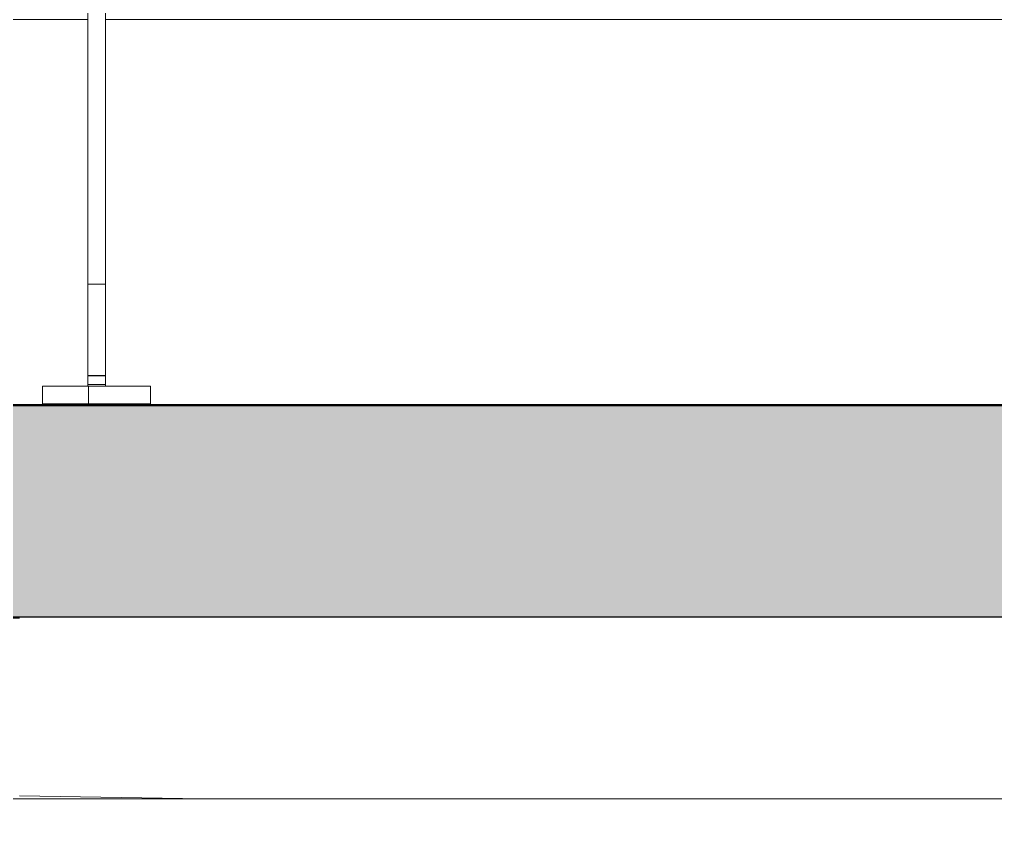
# Model space of a CAD drawing. Header units: millimetres. Extents: x -46169 to 237885, y -84465 to 18123.
# Drawn here: x 165884 to 166435, y -81191 to -80735 of the extents above; entities that cross this region are included whole.
import ezdxf

# ---------------------------------------------------------------- set-up
doc = ezdxf.new("R2010")
doc.units = ezdxf.units.MM
doc.header["$MEASUREMENT"] = 0
doc.linetypes.add('Wipeout_Contour', pattern=[1000, 0, -1000])
for name, color, linetype in [('New_A-20-M_Floor_Slab', 7, 'Continuous'), ('New_A-25-M_Wall_Int', 7, 'Continuous'), ('New_A-35-M_FFE_Fixed', 7, 'Continuous')]:
    doc.layers.add(name, color=color, linetype=linetype)
doc.layers.add('New_A-20-M_Floor_Slab_Pen_No__29', color=7, linetype='Continuous', lineweight=50, true_color=0x2a2a2a)
doc.layers.add('New_A-20-M_Floor_Slab_Pen_No__81', color=7, linetype='Continuous', lineweight=20, true_color=0x6a6a6a)
for name, color, linetype, lineweight in [('New_A-20-M_Floor_Slab_Pen_No__87', 8, 'Continuous', 20), ('New_A-25-M_Wall_Int_Pen_No__87', 8, 'Continuous', 20), ('New_A-35-M_FFE_Fixed_Pen_No__1', 7, 'Continuous', 13), ('New_A-35-M_FFE_Fixed_Pen_No__93', 8, 'Continuous', 13)]:
    doc.layers.add(name, color=color, linetype=linetype, lineweight=lineweight)

# ---------------------------------------------------------------- blocks, each defined once
blk = doc.blocks.new('Section Elem_131_3', base_point=(129666.67, -84332.61))
at = {"color": 254, "linetype": 'Wipeout_Contour', "lineweight": 0, "ltscale": 33598569.1956504}
blk.add_wipeout([(165097.11, -80735.11), (165025.43, -80735.11), (165025.43, -80783.86), (165090.14, -80783.86), (165090.14, -80952.86), (165025.43, -80952.86), (165025.43, -80953.11), (176113.28, -80953.11), (176113.28, -80784.11), (176177.99, -80784.11), (176177.99, -80735.11), (176107.11, -80735.11), (176107.11, -80952.36), (176072.11, -80952.36), (176072.11, -80942.36), (176097.11, -80942.36), (176097.11, -80735.11), (175832.11, -80735.11), (175832.11, -80952.36), (175797.11, -80952.36), (175797.11, -80942.36), (175822.11, -80942.36), (175822.11, -80735.11), (175282.11, -80735.11), (175282.11, -80942.36), (175307.61, -80942.36), (175307.61, -80952.36), (175246.61, -80952.36), (175246.61, -80942.36), (175272.11, -80942.36), (175272.11, -80735.11), (174732.11, -80735.11), (174732.11, -80942.36), (174757.11, -80942.36), (174757.11, -80952.36), (174696.61, -80952.36), (174696.61, -80942.36), (174722.11, -80942.36), (174722.11, -80735.11), (174182.11, -80735.11), (174182.11, -80942.36), (174207.11, -80942.36), (174207.11, -80952.36), (174146.61, -80952.36), (174146.61, -80942.36), (174172.11, -80942.36), (174172.11, -80735.11), (173632.11, -80735.11), (173632.11, -80942.36), (173657.11, -80942.36), (173657.11, -80952.36), (173596.61, -80952.36), (173596.61, -80942.36), (173622.11, -80942.36), (173622.11, -80735.11), (173082.11, -80735.11), (173082.11, -80942.36), (173107.11, -80942.36), (173107.11, -80952.36), (173046.61, -80952.36), (173046.61, -80942.36), (173072.11, -80942.36), (173072.11, -80735.11), (172532.11, -80735.11), (172532.11, -80942.36), (172557.11, -80942.36), (172557.11, -80952.36), (172497.11, -80952.36), (172497.11, -80942.36), (172522.11, -80942.36), (172522.11, -80735.11), (171982.11, -80735.11), (171982.11, -80942.36), (172007.61, -80942.36), (172007.61, -80952.36), (171946.61, -80952.36), (171946.61, -80942.36), (171972.11, -80942.36), (171972.11, -80735.11), (171432.11, -80735.11), (171432.11, -80942.36), (171457.11, -80942.36), (171457.11, -80952.36), (171397.11, -80952.36), (171397.11, -80942.36), (171422.11, -80942.36), (171422.11, -80735.11), (170882.11, -80735.11), (170882.11, -80942.36), (170907.61, -80942.36), (170907.61, -80952.36), (170846.61, -80952.36), (170846.61, -80942.36), (170872.11, -80942.36), (170872.11, -80735.11), (170332.11, -80735.11), (170332.11, -80942.36), (170357.11, -80942.36), (170357.11, -80952.36), (170297.11, -80952.36), (170297.11, -80942.36), (170322.11, -80942.36), (170322.11, -80735.11), (169782.11, -80735.11), (169782.11, -80942.36), (169807.61, -80942.36), (169807.61, -80952.36), (169746.61, -80952.36), (169746.61, -80942.36), (169772.11, -80942.36), (169772.11, -80735.11), (169232.11, -80735.11), (169232.11, -80942.36), (169257.11, -80942.36), (169257.11, -80952.36), (169196.61, -80952.36), (169196.61, -80942.36), (169222.11, -80942.36), (169222.11, -80735.11), (168682.11, -80735.11), (168682.11, -80942.36), (168707.11, -80942.36), (168707.11, -80952.36), (168647.11, -80952.36), (168647.11, -80942.36), (168672.11, -80942.36), (168672.11, -80735.11), (168132.11, -80735.11), (168132.11, -80942.36), (168157.61, -80942.36), (168157.61, -80952.36), (168096.61, -80952.36), (168096.61, -80942.36), (168122.11, -80942.36), (168122.11, -80735.11), (167582.11, -80735.11), (167582.11, -80942.36), (167607.11, -80942.36), (167607.11, -80952.36), (167547.11, -80952.36), (167547.11, -80942.36), (167572.11, -80942.36), (167572.11, -80735.11), (167032.11, -80735.11), (167032.11, -80942.36), (167057.61, -80942.36), (167057.61, -80952.36), (166996.61, -80952.36), (166996.61, -80942.36), (167022.11, -80942.36), (167022.11, -80735.11), (166482.11, -80735.11), (166482.11, -80942.36), (166507.11, -80942.36), (166507.11, -80952.36), (166447.11, -80952.36), (166447.11, -80942.36), (166472.11, -80942.36), (166472.11, -80735.11), (165932.11, -80735.11), (165932.11, -80942.36), (165957.61, -80942.36), (165957.61, -80952.36), (165896.61, -80952.36), (165896.61, -80942.36), (165922.11, -80942.36), (165922.11, -80735.11), (165382.11, -80735.11), (165382.11, -80942.36), (165407.11, -80942.36), (165407.11, -80952.36), (165372.11, -80952.36), (165372.11, -80735.11), (165107.11, -80735.11), (165107.11, -80942.36), (165132.11, -80942.36), (165132.11, -80952.36), (165097.11, -80952.36)], dxfattribs=at).dxf.layer = 'New_A-20-M_Floor_Slab'
at = {"layer": 'New_A-20-M_Floor_Slab_Pen_No__87', "linetype": 'Continuous'}
for p, q in [((165922.11, -80735.11), (165382.11, -80735.11)), ((166472.11, -80735.11), (165932.11, -80735.11))]:
    blk.add_line(p, q, dxfattribs=at)
blk = doc.blocks.new('Section Elem_148_3', base_point=(129666.67, -84332.61))
at = {"color": 254, "linetype": 'Wipeout_Contour', "lineweight": 0, "ltscale": 738394.14326}
blk.add_wipeout([(165922.11, -80904.95), (165932.11, -80904.95), (165932.11, -80895.1), (165922.11, -80895.1)], dxfattribs=at).dxf.layer = 'New_A-35-M_FFE_Fixed'
at = {"color": 254, "linetype": 'Wipeout_Contour', "lineweight": 0, "ltscale": 738425.223071}
blk.add_wipeout([(165932.11, -80921.62), (165932.11, -80913.88), (165922.11, -80913.88), (165922.11, -80921.62)], dxfattribs=at).dxf.layer = 'New_A-35-M_FFE_Fixed'
at = {"color": 254, "linetype": 'Wipeout_Contour', "lineweight": 0, "ltscale": 738444.465039}
blk.add_wipeout([(165932.11, -80929.54), (165932.11, -80927.91), (165922.11, -80927.91), (165922.11, -80929.54)], dxfattribs=at).dxf.layer = 'New_A-35-M_FFE_Fixed'
at = {"color": 254, "linetype": 'Wipeout_Contour', "lineweight": 0, "ltscale": 738459.866729}
blk.add_wipeout([(165922.11, -80937.2), (165922.11, -80937.82), (165932.11, -80937.82), (165932.11, -80937.2)], dxfattribs=at).dxf.layer = 'New_A-35-M_FFE_Fixed'
at = {"color": 254, "linetype": 'Wipeout_Contour', "lineweight": 0, "ltscale": 738414.223155}
blk.add_wipeout([(165896.61, -80952.36), (165922.61, -80952.36), (165922.61, -80942.36), (165896.61, -80942.36)], dxfattribs=at).dxf.layer = 'New_A-35-M_FFE_Fixed'
at = {"layer": 'New_A-35-M_FFE_Fixed_Pen_No__93', "linetype": 'Continuous'}
for q in [(165896.61, -80942.36), (165922.61, -80952.36)]:
    blk.add_line((165896.61, -80952.36), q, dxfattribs=at)
at = {"color": 254, "linetype": 'Wipeout_Contour', "lineweight": 0, "ltscale": 738376.353476}
blk.add_wipeout([(165932.11, -80895.1), (165932.11, -80884.65), (165922.11, -80884.65), (165922.11, -80895.1)], dxfattribs=at).dxf.layer = 'New_A-35-M_FFE_Fixed'
at = {"color": 254, "linetype": 'Wipeout_Contour', "lineweight": 0, "ltscale": 738410.608681}
blk.add_wipeout([(165932.11, -80913.88), (165932.11, -80904.95), (165922.11, -80904.95), (165922.11, -80913.88)], dxfattribs=at).dxf.layer = 'New_A-35-M_FFE_Fixed'
at = {"color": 254, "linetype": 'Wipeout_Contour', "lineweight": 0, "ltscale": 738437.518844}
blk.add_wipeout([(165922.11, -80927.91), (165932.11, -80927.91), (165932.11, -80921.62), (165922.11, -80921.62)], dxfattribs=at).dxf.layer = 'New_A-35-M_FFE_Fixed'
at = {"color": 254, "linetype": 'Wipeout_Contour', "lineweight": 0, "ltscale": 738458.916372}
blk.add_wipeout([(165932.11, -80937.2), (165932.11, -80936.74), (165922.11, -80936.74), (165922.11, -80937.2)], dxfattribs=at).dxf.layer = 'New_A-35-M_FFE_Fixed'
at = {"color": 254, "linetype": 'Wipeout_Contour', "lineweight": 0, "ltscale": 738461.076311}
blk.add_wipeout([(165922.11, -80938.58), (165932.11, -80938.58), (165932.11, -80937.82), (165922.11, -80937.82)], dxfattribs=at).dxf.layer = 'New_A-35-M_FFE_Fixed'
at = {"color": 254, "linetype": 'Wipeout_Contour', "lineweight": 0, "ltscale": 738458.261758}
blk.add_wipeout([(165932.11, -80936.74), (165932.11, -80936.45), (165922.11, -80936.45), (165922.11, -80936.74)], dxfattribs=at).dxf.layer = 'New_A-35-M_FFE_Fixed'
at = {"color": 254, "linetype": 'Wipeout_Contour', "lineweight": 0, "ltscale": 738453.667323}
blk.add_wipeout([(165932.11, -80932.55), (165922.11, -80932.55), (165922.11, -80935.4), (165932.11, -80935.4)], dxfattribs=at).dxf.layer = 'New_A-35-M_FFE_Fixed'
at = {"color": 254, "linetype": 'Wipeout_Contour', "lineweight": 0, "ltscale": 738462.49864}
blk.add_wipeout([(165932.11, -80939.44), (165932.11, -80938.58), (165922.11, -80938.58), (165922.11, -80939.44)], dxfattribs=at).dxf.layer = 'New_A-35-M_FFE_Fixed'
at = {"color": 254, "linetype": 'Wipeout_Contour', "lineweight": 0, "ltscale": 738457.003123}
blk.add_wipeout([(165922.11, -80935.4), (165922.11, -80936.36), (165932.11, -80936.36), (165932.11, -80935.4)], dxfattribs=at).dxf.layer = 'New_A-35-M_FFE_Fixed'
at = {"color": 254, "linetype": 'Wipeout_Contour', "lineweight": 0, "ltscale": 738464.07906}
blk.add_wipeout([(165932.11, -80940.38), (165932.11, -80939.44), (165922.11, -80939.44), (165922.11, -80940.38)], dxfattribs=at).dxf.layer = 'New_A-35-M_FFE_Fixed'
at = {"color": 254, "linetype": 'Wipeout_Contour', "lineweight": 0, "ltscale": 738457.928039}
blk.add_wipeout([(165932.11, -80936.45), (165932.11, -80936.36), (165922.11, -80936.36), (165922.11, -80936.45)], dxfattribs=at).dxf.layer = 'New_A-35-M_FFE_Fixed'
at = {"color": 254, "linetype": 'Wipeout_Contour', "lineweight": 0, "ltscale": 738467.489032}
blk.add_wipeout([(165932.11, -80942.36), (165932.11, -80941.36), (165922.11, -80941.36), (165922.11, -80942.36)], dxfattribs=at).dxf.layer = 'New_A-35-M_FFE_Fixed'
at = {"color": 254, "linetype": 'Wipeout_Contour', "lineweight": 0, "ltscale": 738465.75684}
blk.add_wipeout([(165932.11, -80941.36), (165932.11, -80940.38), (165922.11, -80940.38), (165922.11, -80941.36)], dxfattribs=at).dxf.layer = 'New_A-35-M_FFE_Fixed'
at = {"layer": 'New_A-35-M_FFE_Fixed_Pen_No__93', "linetype": 'Continuous'}
for p, q in [((165896.61, -80942.36), (165922.61, -80942.36)), ((165931.61, -80952.36), (165931.61, -80942.36))]:
    blk.add_line(p, q, dxfattribs=at)
blk = doc.blocks.new('Section Elem_149_3', base_point=(129666.67, -84332.61))
at = {"layer": 'New_A-35-M_FFE_Fixed_Pen_No__1', "linetype": 'Continuous'}
for p, q in [((165922.11, -80904.95), (165922.11, -80895.1)), ((165932.11, -80904.95), (165932.11, -80895.1)), ((165922.11, -80913.88), (165922.11, -80904.95)), ((165932.11, -80913.88), (165932.11, -80904.95)), ((165922.11, -80921.62), (165922.11, -80913.88)), ((165932.11, -80921.62), (165932.11, -80913.88)), ((165922.11, -80936.36), (165922.11, -80935.4)), ((165922.11, -80936.45), (165922.11, -80936.36)), ((165922.11, -80936.36), (165932.11, -80936.36)), ((165922.11, -80936.74), (165922.11, -80936.45)), ((165922.11, -80937.2), (165922.11, -80936.74)), ((165922.11, -80937.82), (165922.11, -80937.2)), ((165932.11, -80936.36), (165932.11, -80935.4)), ((165932.11, -80936.45), (165932.11, -80936.36)), ((165932.11, -80936.74), (165932.11, -80936.45)), ((165932.11, -80937.2), (165932.11, -80936.74)), ((165932.11, -80937.82), (165932.11, -80937.2)), ((165922.11, -80938.58), (165922.11, -80937.82)), ((165922.11, -80939.44), (165922.11, -80938.58)), ((165932.11, -80938.58), (165932.11, -80937.82)), ((165932.11, -80939.44), (165932.11, -80938.58))]:
    blk.add_line(p, q, dxfattribs=at)
at = {"color": 254, "linetype": 'Wipeout_Contour', "lineweight": 0, "ltscale": 738201.198884}
blk.add_wipeout([(165922.11, -80695.05), (165922.11, -80884.65), (165932.11, -80884.65), (165932.11, -80695.05)], dxfattribs=at).dxf.layer = 'New_A-35-M_FFE_Fixed'
at = {"color": 254, "linetype": 'Wipeout_Contour', "lineweight": 0, "ltscale": 738448.534454}
blk.add_wipeout([(165922.11, -80932.55), (165932.11, -80932.55), (165932.11, -80929.54), (165922.11, -80929.54)], dxfattribs=at).dxf.layer = 'New_A-35-M_FFE_Fixed'
at = {"color": 254, "linetype": 'Wipeout_Contour', "lineweight": 0, "ltscale": 738523.871808}
blk.add_wipeout([(165922.61, -80952.36), (165957.61, -80952.36), (165957.61, -80942.36), (165922.61, -80942.36)], dxfattribs=at).dxf.layer = 'New_A-35-M_FFE_Fixed'
at = {"layer": 'New_A-35-M_FFE_Fixed_Pen_No__1', "linetype": 'Continuous'}
for p, q in [((165922.11, -80884.65), (165922.11, -80651.97)), ((165932.11, -80884.65), (165932.11, -80651.97)), ((165922.11, -80895.1), (165922.11, -80884.65)), ((165922.11, -80884.65), (165932.11, -80884.65)), ((165932.11, -80895.1), (165932.11, -80884.65)), ((165922.11, -80927.91), (165922.11, -80921.62)), ((165932.11, -80927.91), (165932.11, -80921.62)), ((165922.11, -80932.55), (165922.11, -80927.91)), ((165932.11, -80932.55), (165932.11, -80927.91)), ((165922.11, -80935.4), (165922.11, -80932.55)), ((165932.11, -80935.4), (165932.11, -80932.55)), ((165922.11, -80940.38), (165922.11, -80939.44)), ((165922.11, -80941.36), (165922.11, -80940.38)), ((165922.11, -80942.36), (165922.11, -80941.36)), ((165922.11, -80941.36), (165932.11, -80941.36)), ((165922.61, -80952.36), (165922.61, -80942.36)), ((165957.61, -80942.36), (165922.61, -80942.36)), ((165932.11, -80940.38), (165932.11, -80939.44)), ((165932.11, -80941.36), (165932.11, -80940.38)), ((165932.11, -80942.36), (165932.11, -80941.36)), ((165957.61, -80952.36), (165957.61, -80942.36)), ((165957.61, -80952.36), (165922.61, -80952.36))]:
    blk.add_line(p, q, dxfattribs=at)
blk = doc.blocks.new('Section Elem_176_3', base_point=(129666.67, -84332.61))
at = {"layer": 'New_A-20-M_Floor_Slab_Pen_No__81', "linetype": 'Continuous', "lineweight": 0, "true_color": 0x353535}
blk.add_hatch(color=250, dxfattribs=at).paths.add_polyline_path([(175986.32, -81073.11), (175986.32, -80953.11), (165217.1, -80953.11), (165217.1, -81073.11)])
at = {"layer": 'New_A-20-M_Floor_Slab_Pen_No__29', "linetype": 'Continuous'}
for p, q in [((175986.32, -80953.11), (165217.1, -80953.11)), ((175986.32, -81073.11), (165217.1, -81073.11))]:
    blk.add_line(p, q, dxfattribs=at)
blk = doc.blocks.new('Section Elem_199_3', base_point=(129666.67, -84332.61))
at = {"color": 254, "linetype": 'Wipeout_Contour', "lineweight": 0, "ltscale": 744700.17384}
blk.add_wipeout([(165437.12, -81190.61), (169642.63, -81190.61), (169642.63, -81175.61), (165437.12, -81175.61)], dxfattribs=at).dxf.layer = 'New_A-25-M_Wall_Int'
at = {"color": 254, "linetype": 'Wipeout_Contour', "lineweight": 0, "ltscale": 741436.37278}
blk.add_wipeout([(166403.21, -81073.11), (166403.21, -81175.61), (166924.36, -81175.61), (166924.36, -81073.11)], dxfattribs=at).dxf.layer = 'New_A-25-M_Wall_Int'
at = {"color": 254, "linetype": 'Wipeout_Contour', "lineweight": 0, "ltscale": 922798.82682}
blk.add_wipeout([(165583, -81172.62), (165463.95, -81175.61), (165987.07, -81175.61), (165883.55, -81173.89), (165832.81, -81172.62)], dxfattribs=at).dxf.layer = 'New_A-25-M_Wall_Int'
at = {"color": 254, "linetype": 'Wipeout_Contour', "lineweight": 0, "ltscale": 924338.332443}
blk.add_wipeout([(165883.55, -81173.89), (165987.07, -81175.61), (166403.21, -81175.61), (166403.21, -81073.11), (165883.55, -81073.11)], dxfattribs=at).dxf.layer = 'New_A-25-M_Wall_Int'
at = {"layer": 'New_A-25-M_Wall_Int_Pen_No__87', "linetype": 'Continuous'}
for p, q in [((165883.55, -81173.89), (165987.07, -81175.61)), ((165987.07, -81175.61), (165463.95, -81175.61)), ((165987.07, -81175.61), (166403.21, -81175.61)), ((166403.21, -81175.61), (166924.36, -81175.61))]:
    blk.add_line(p, q, dxfattribs=at)

msp = doc.modelspace()

# ---------------------------------------------------------------- block references
at = {"layer": 'New_A-20-M_Floor_Slab'}
msp.add_blockref('Section Elem_131_3', (129666.67, -84332.61), dxfattribs=at)

# ---------------------------------------------------------------- next in the draw order: block references
at = {"layer": 'New_A-35-M_FFE_Fixed'}
msp.add_blockref('Section Elem_148_3', (129666.67, -84332.61), dxfattribs=at)

# ---------------------------------------------------------------- next in the draw order: block references
msp.add_blockref('Section Elem_149_3', (129666.67, -84332.61), dxfattribs=at)

# ---------------------------------------------------------------- next in the draw order: block references
at = {"layer": 'New_A-20-M_Floor_Slab'}
msp.add_blockref('Section Elem_176_3', (129666.67, -84332.61), dxfattribs=at)

# ---------------------------------------------------------------- next in the draw order: block references
at = {"layer": 'New_A-25-M_Wall_Int'}
msp.add_blockref('Section Elem_199_3', (129666.67, -84332.61), dxfattribs=at)

doc.saveas('drawing.dxf')
